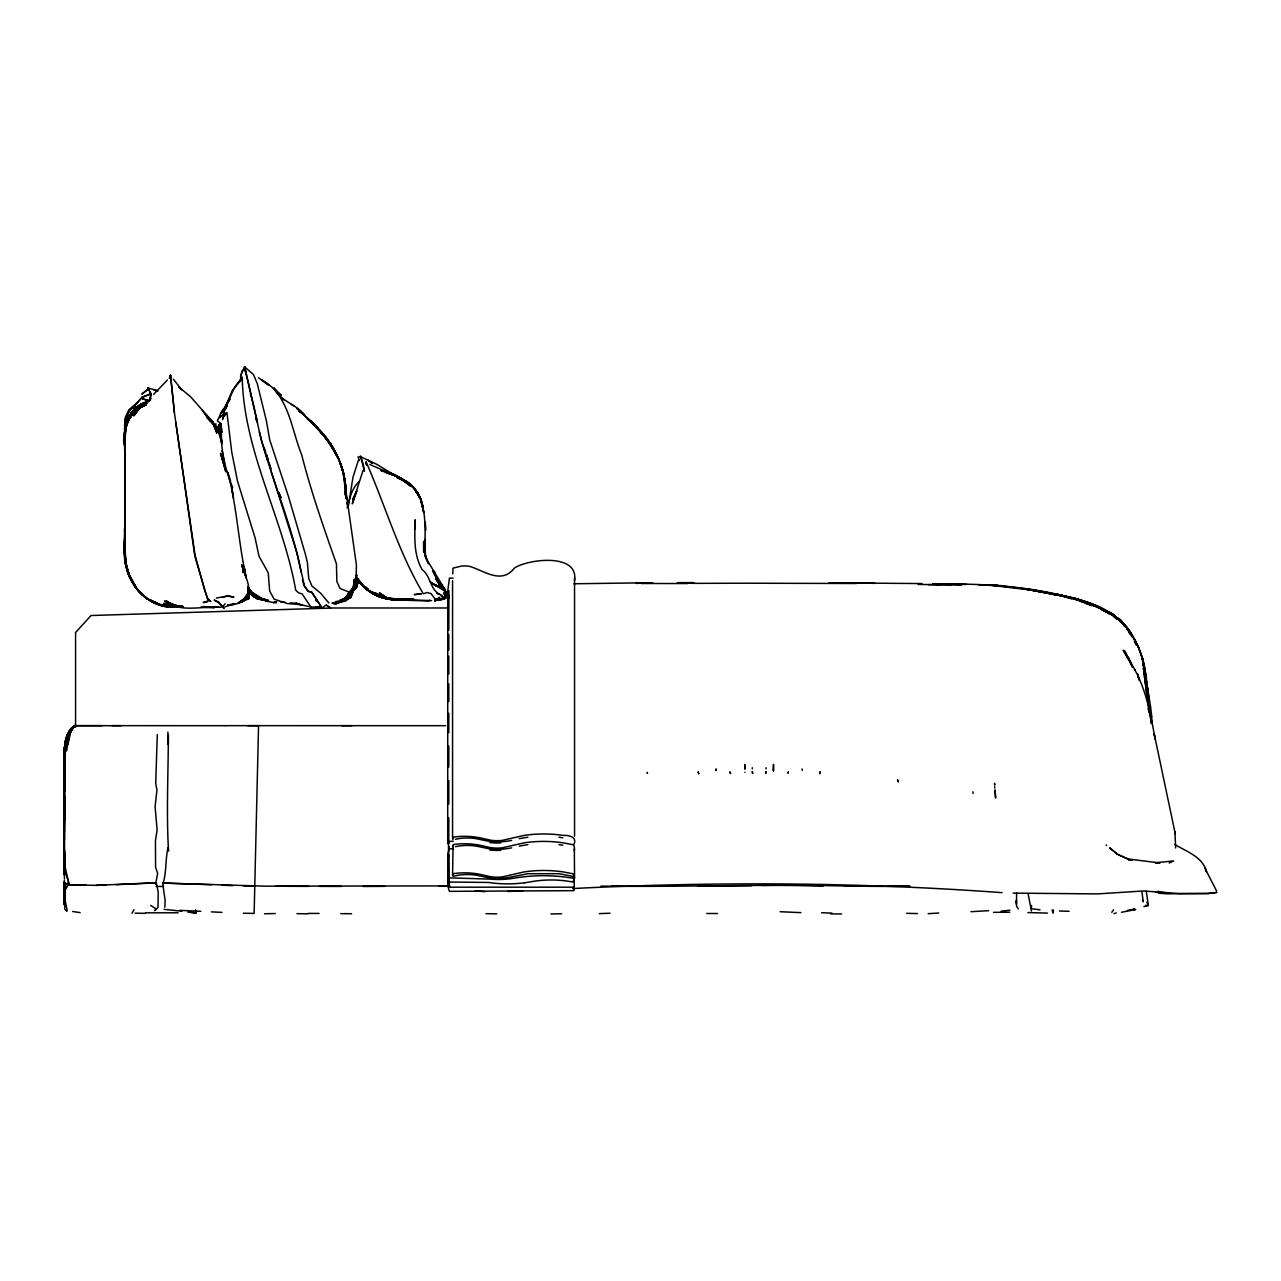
<?xml version="1.0" encoding="UTF-8"?>
<svg xmlns="http://www.w3.org/2000/svg" width="1281" height="1281" viewBox="0 0 1281 1281"><rect width="100%" height="100%" fill="white"/><g stroke="black" fill="none" stroke-linecap="round" stroke-linejoin="round"><path stroke-width="1.5" d="M66.852 911.399L64.787 909.126L64.642 887.461M64.178 868.694L64.178 863.826M64.178 853.947L64.162 756.719C64.194 746.022 64.707 731.995 74.778 725.687M64.274 836.557L64.162 851.993L64.226 842.498M64.37 839.359L64.546 811.481L64.242 822.274L64.642 815.036L64.562 818.911L64.674 816.397M64.306 820.352L64.178 857.421M124.641 442.185L125.218 424.235L127.155 416.677L124.898 424.844L125.538 422.362L124.641 441.961C124.353 432.466 125.122 422.266 130.598 414.195C124.177 423.29 124.481 434.499 124.641 445.099M124.641 529.021L124.641 543.384M64.498 881.968L64.691 900.399L64.306 880.768M64.162 856.893L64.226 841.377M64.178 834.668L64.178 818.991L64.194 826.741M64.178 810.777L64.194 804.852M64.194 802.723L64.226 794.268M64.194 764.421L64.354 747.159M64.626 896.46L64.274 892.761L64.707 902.272L64.658 889.222L64.162 897.629M124.689 548.588L124.93 556.691L124.705 538.66C120.382 567.003 134.425 600.277 164.657 606.57M124.641 450.928L124.865 423.659L124.641 441.881C123.12 427.262 128.741 410.368 143.68 404.988L133.816 411.329L142.047 406.045M124.673 546.683C124.001 559.461 126.435 572.463 133.192 583.463C127.668 574.048 124.609 563.304 124.673 552.367L125.042 558.916M64.162 853.77L64.194 846.149M64.162 841.297L64.242 822.386M64.354 776.894L64.434 817.838L64.674 796.142M67.012 737.328L64.434 749.161L64.658 791.306M64.386 881.008L64.322 901.135L64.258 887.861M64.162 893.081L64.194 884.194L68.245 883.282L64.242 884.21M64.226 840.672L64.322 808.551M124.641 446.028L124.914 423.979M124.641 442.249L124.657 428.591M64.194 779.969C65.555 762.323 62.641 739.409 75.019 725.687L121.231 725.687M64.178 761.522L64.338 752.764M64.482 811.241L64.178 852.473L65.299 873.93L64.322 859.983L64.979 868.39M64.498 882.561L64.29 904.85M64.354 834.283L64.578 869.495L64.162 847.382L64.755 862.577M124.673 431.329L124.641 446.877L125.106 417.846L128.821 410.064L135.178 405.741L129.285 409.968L137.691 402.202L130.342 409.488L125.618 418.775L128.548 411.729M64.21 789.817L64.61 758.8M64.37 863.746L64.258 846.661M64.37 812.25L64.482 806.053L64.306 816.654L64.482 797.567M64.354 832.426L64.37 829.367M64.674 800.673L64.691 796.846M64.482 888.149L64.418 901.023L64.578 882.641M64.354 822.306L64.098 851.897M64.226 890.423L64.626 904.482L64.691 884.995L64.178 904.226L64.178 892.665L64.658 898.109M124.673 432.498L125.218 424.235L128.5 415.749L125.218 424.235L124.641 442.954C123.072 427.438 128.548 409.151 144.801 403.771M124.801 434.643L124.641 444.395C118.957 438.839 138.924 395.108 125.634 426.349L132.247 413.779M64.178 844.035L64.178 871.224L64.162 834.475M64.162 854.891L64.274 845.508M124.849 442.826L124.914 532.063L124.914 444.523M766.038 768.84L766.054 767.735M64.45 791.258L64.546 772.907M64.194 856.044L64.21 854.587L64.466 866.532M64.402 849.239L64.594 873.162M124.641 429.311L125.874 417.478L124.641 429.311L124.641 424.251M346.03 497.588C347.119 469.727 334.133 442.217 313.365 423.947M447.71 843.667L447.758 591.085L449.407 578.131L453.138 578.131M64.578 787.911L64.642 783.796L64.691 792.315M64.242 855.788L64.162 848.246L64.226 869.511M64.691 900.399L64.226 891.272L64.755 902.609M124.673 439.223L124.641 440.344L125.026 429.455L130.47 414.804L126.467 423.547L124.641 443.194M64.546 807.206L64.707 794.012M243.342 913.225L254.134 913.433L258.554 725.687L247.585 725.687M414.9 527.756L414.74 529.245L415.14 519.782C414.74 536.579 413.395 554.497 422.122 569.613C431.521 576.498 429.727 591.39 442.105 595.409L443.69 599.14L436.453 599.732M127.155 570.333L129.557 577.203L127.251 571.038L136.555 588.7L147.571 598.932C135.242 590.765 127.764 576.802 125.234 562.455L130.806 579.717L127.427 571.358L124.801 557.523L128.18 573.952L125.234 562.455L124.641 542.664L125.09 559.765L128.997 574.529L125.49 562.295L124.673 549.309L124.946 553.168M218.827 428.254L218.33 431.761L219.691 428.671M355.173 582.887L354.132 590.429L354.741 582.951L354.148 590.189L354.869 586.57L352.787 590.845L355.141 587.515L351.458 590.541L348.32 597.346M124.641 441.208L125.538 427.374L124.657 436.197L124.898 430.56M354.18 588.523L354.421 583.063M574.496 580.725C579.22 552.751 528.316 558.884 514.386 568.059C501.431 584.921 484.058 570.557 469.358 566.282A32.265 32.265 0 0 0 461.224 566.138L452.946 568.156L452.817 573.92M124.641 434.883L124.801 428.366M219.756 435.572L219.099 424.603L219.147 431.649L219.003 425.916M64.29 888.117L64.418 902.048M348.48 592.927L346.206 597.522L349.633 591.214M147.811 400.28L142.431 398.871L149.605 400.745L150.982 393.827L147.907 387.903L156.314 390.305M124.673 437.814C123.777 423.755 131.447 408.655 145.201 403.787L133.112 411.377L126.627 422.09L127.7 419.479L125.25 427.694M124.914 430.176L124.673 438.598C123.953 427.326 128.212 415.46 137.756 408.911L132.567 413.667L128.212 420.072L125.106 429.343L129.701 417.238L126.499 423.899L124.705 437.029M453.138 848.791L449.407 848.791L447.758 854.155L447.758 885.988L449.407 891.352L574.032 890.663L573.504 887.189L449.407 887.189L448.958 854.043M448.798 884.611L449.407 882.033L488.525 882.465A128.068 123.617 0 0 0 524.521 882.801M64.418 869.191L64.691 862.113M124.881 434.243L124.641 440.68C123.809 428.575 127.379 414.532 138.844 408.447L134.697 411.489M447.71 884.611L449.407 877.869L489.886 879.102A91.303 88.117 0 0 0 510.302 878.75L514.386 878.142A167.571 161.742 0 0 1 572.415 878.125L572.511 876.332L558.884 873.706L527.9 873.706L508.925 877.453A63.73 61.504 0 0 1 487.004 877.453L476.82 875.307A55.243 53.322 0 0 0 457.829 875.307L453.09 876.3L452.577 875.339L453.09 844.627A75.851 73.209 0 0 1 480.199 845.3L490.399 847.606A41.568 40.127 0 0 0 502.424 847.798L524.105 842.834A129.301 124.785 0 0 1 563.128 842.834L573.296 844.771L574.32 846.709L574.545 877.869L572.847 882.033A110.951 107.092 0 0 0 529.645 882.017L524.521 882.785M1031.541 905.443L1031.413 908.757L1040.012 909.798M72.409 728.12L68.357 732.892L65.491 740.018L64.338 751.499L65.075 742.836M66.644 750.906L69.414 734.013L74.554 725.687L71.448 728.329M1016.506 902.993L1016.634 893.017M64.434 795.325L64.707 789.288M64.771 889.014L64.242 895.547L64.674 884.979M215.72 426.733L215.865 423.723M64.242 757.087L64.707 747.496L64.418 750.73M64.915 746.679L65.715 741.859L64.29 751.803L64.61 747.912L64.194 792.555M150.421 397.574L150.982 393.827L147.907 387.903M241.324 601.814L248.738 598.771L248.258 588.315M452.946 839.744L453.09 837.182A75.851 73.209 0 0 1 480.199 837.87L490.399 840.16A41.568 40.127 0 0 0 502.424 840.368L524.105 835.404A129.301 124.785 0 0 1 563.128 835.388C568.892 835.084 577.283 836.909 574.048 844.291M452.561 875.003L453.09 873.706A75.851 73.209 0 0 1 480.199 874.379L490.399 876.684A41.568 40.127 0 0 0 502.424 876.877L524.105 871.913A129.301 124.785 0 0 1 563.128 871.913L573.296 873.85L574.545 877.869M574.545 848.791L574.32 850.872M150.902 395.269L150.982 393.827L142.127 397.11L135.514 404.556M230.116 605.16C237.289 604.024 248.354 601.75 249.074 592.719L248.738 598.771M445.42 597.474L445.74 592.062L445.42 597.474L446.14 596.129M124.673 435.54L124.737 434.467L124.641 440.344C123.52 425.516 129.477 409.215 144.625 404.011M219.515 433.026L219.579 428.318M164.769 907.268L165.153 900.751L162.687 883.041L265.103 886.164L449.743 885.908L438.919 885.988M224.447 409.52L234.823 386.878L242.237 377.351C243.614 451.392 283.037 518.084 295.719 590.157L298.617 592.927L302.044 593.856L310.883 607.002L321.163 607.226L319.994 606.121M64.707 892.473L64.162 902.368M353.972 585.353L354.405 579.06L352.948 588.988M243.694 572.175L244.095 566.378M219.227 430.72L219.275 425.852M222.622 419.752L224.159 412.13M64.306 751.675L64.931 743.653L67.861 733.517L64.931 743.653M448.958 590.829L448.798 630.396M124.705 436.661C124.449 424.459 129.301 411.745 140.558 405.789L139.053 406.75L144.817 404.572L141.534 405.324L138.764 407.822M397.142 477.669L405.148 480.775L399.528 477.989C432.45 490.879 422.89 530.846 425.788 558.02L424.219 550.686L424.86 539.461C423.435 547.756 424.251 556.402 428.559 563.736L424.828 554.033L427.021 560.373L426.669 559.333L444.923 589.548M64.242 751.979L64.61 747.912M125.634 426.205L125.154 431.313L126.675 422.922L131.815 414.083M64.466 760.241L64.482 763.556L64.707 749.321M64.546 888.55L64.162 892.409L64.771 887.445M124.817 434.659L125.49 427.918L128.34 418.855L126.467 423.547L132.487 413.939L126.467 424.027L124.833 432.338L126.803 423.274M64.21 754.349L64.61 750.362M64.29 751.803L64.642 748.28M1053.478 909.99L1053.126 913.209L1052.117 909.878M64.242 895.547L64.61 889.35M124.801 433.811L124.946 432.642M65.651 746.631L66.068 743.3M354.148 590.189L354.661 586.554M64.691 891.48L64.755 900.047M243.134 572.543L243.95 566.923L243.166 571.438M348.352 505.947L353.028 477.044L358.392 460.279M67.973 744.245L70.695 732.075M765.958 771.77L765.622 773.532L765.91 771.979M357.847 581.126L355.173 589.308M155.545 884.05L157.675 873.466L155.577 867.125L155.433 840.656L157.131 829.96L155.097 806.646L156.955 790.041L155.706 783.299L157.307 734.557M355.125 581.654L353.796 589.036L355.654 579.909L354.373 586.842L351.987 589.564L354.565 587.739L351.987 589.308M352.851 591.998L351.266 596.914L344.909 600.213L350.658 596.754L352.851 591.998L351.554 590.557L356.903 586.378L357.799 581.334M354.965 582.567L353.796 589.036L354.981 586.762L350.978 590.109M65.939 742.58L65.027 745.974L65.475 743.556M448.958 846.597L448.958 849.591M358.28 580.277L356.07 588.331L351.01 591.182L347.551 597.651M156.026 884.082L156.298 882.753L96.091 885.347L69.478 884.867L68.534 883.906L64.578 890.663L68.918 883.33M65.027 745.974L66.66 737.776L69.558 731.723L66.356 739.585M68.293 736.143L69.334 731.003L74.49 725.687L71.848 729.786M125.57 420.264L126.275 416.869M222.974 418.166L225.008 412.754M225.76 409.119L226.529 405.469L223.39 413.395M219.499 429.775L219.884 427.902M347.167 507.916C349.809 498.725 351.699 487.869 359.353 481.528M354.373 586.842L356.534 574.913L354.373 586.842L351.923 589.324L354.837 585.593L356.086 580.485L356.422 565.145L344.717 482.2L346.43 497.813M125.282 429.151L126.467 424.027M66.02 742.452L64.162 756.719L64.867 745.062L66.884 736.879M356.903 586.378L357.735 582.871L355.782 587.226M149.605 400.745L150.421 397.574M222.43 412.354L223.278 409.119L220.46 413.683M67.701 736.255L69.062 731.707L74.49 725.687L71.64 730.042M1158.216 891.128L1158.568 893.209L1166.831 893.802L1207.711 893.514L1216.95 892.409L1208.463 893.498L1178.504 893.498L1143.453 890.984L1097.449 893.898L1013.143 893.113M66.948 737.248L64.883 745.99L66.5 738.064L69.686 731.851L67.797 735.166M1128.129 859.327L1129.218 859.999L1128.113 859.151M240.476 376.326L242.445 370.321M350.225 591.566L348.32 596.882L346.751 597.763L350.898 591.454L345.037 598.451L350.802 594.56L349.008 596.85L345.037 598.451M225.312 406.798L232.421 390.321L236.088 386.27M332.099 602.967L336.07 602.759L346.238 598.595L349.713 592.254L340.057 588.555L336.855 581.494L336.455 563.864C323.805 527.916 311.011 491.632 301.643 454.627C291.235 429.231 288.689 394.052 261.852 380.105L268.85 385.213L258.522 377.799M340.874 600.357L339.657 600.453L349.008 596.85L351.234 590.797M67.845 736.047L69.478 731.675M67.156 737.504L65.427 742.115L68.325 734.782M126.451 423.611C129.733 415.46 135.818 407.086 144.849 405.068M349.889 591.774L347.711 597.346L344.445 598.099L347.711 597.346C350.225 593.231 349.921 587.931 348.08 595.361M221.885 411.697L229.811 399.256M344.749 598.307L347.407 597.298L349.617 591.854L348.72 595.745L346.751 597.763M68.053 735.694L69.542 732.043L66.516 739.233L69.702 731.419L74.506 725.687L69.847 729.882L74.49 725.687L71.848 729.642L74.49 725.687L69.59 730.33L74.554 725.687L71.848 729.642M356.566 491.872L352.275 503.849L363.051 470.431M218.042 430.272L219.387 427.069M66.26 739.153L69.574 731.403L74.522 725.687L71.672 729.802L74.506 725.687L69.334 731.003M267.537 460.231L261.644 441.449L244.495 366.846L240.892 375.349L240.348 381.466L242.237 377.351M221.181 423.899L217.338 420.776L221.485 412.274M356.855 490.847L352.691 499.59L356.614 491.231M347.407 597.298L350.017 591.918M226.497 405.132L229.972 399.128M347.647 595.105L354.837 585.593M352.403 592.462L349.649 598.035L351.266 596.914L345.438 601.061L336.983 602.999L344.189 600.501L335.894 603.911M68.085 735.646L69.847 732.108M218.266 428.751L219.9 425.5M349.441 592.479L346.238 598.595L349.265 591.806M70.279 730.218L74.522 725.687L70.279 730.218L71.384 728.152M130.63 415.54L127.604 421.209L125.202 432.017C125.378 422.522 130.87 413.491 138.844 408.447L134.409 411.089L130.358 415.861M132.007 913.273L134.009 909.59M69.062 732.94L74.538 725.687L70.375 731.355M138.924 407.758L146.13 404.844C138.38 406.189 132.471 412.226 128.692 418.839L129.333 417.75L128.34 419.976L135.274 410.785L138.508 408.991M224.351 410.256L226.032 407.614M242.605 567.883L241.677 564.777C244.495 574.961 251.012 585.305 248.354 596.113L248.162 586.041L248.962 594.496L245.552 599.78L239.419 601.782M70.295 731.147L74.506 725.687L68.902 732.796L74.538 725.687L69.062 731.707M352.932 587.755L354.981 584.648L356.086 580.485L353.332 588.043L356.694 575.345L354.869 585.401L351.987 589.564M346.943 597.362L348.608 594.88M217.466 427.886L220.3 423.739L216.889 428.703M225.36 408.815L227.345 405.933M429.695 600.165L429.087 600.981L393.155 599.86L389.856 598.579M1111.796 912.36L1113.589 909.814M133.752 411.633L129.573 417.414M132.039 407.182L130.342 409.488L133.864 405.613M237.097 384.892L240.107 380.793M221.005 415.989L219.675 417.75L223.086 414.291M223.086 606.329L225.024 603.799M224.239 416.405L226.961 412.594L231.717 451.889L237.481 481.032L255.015 537.604L259.034 556.258L268.241 572.815L269.667 591.021L274.134 599.172L287.392 603.543L300.491 604.648L310.883 607.002M68.902 732.796L74.522 725.687L71.256 729.562M167.363 379.993L153.544 394.5M436.18 599.556L442.185 599.444L445.58 598.403L446.445 596.85L443.482 593.007L445.452 595.377L442.185 599.444L435.748 599.572M71.688 729.177L74.538 725.687L69.943 731.179M351.01 591.182L357.511 583.576L358.552 578.884L356.07 588.331L357.511 583.576L356.534 587.451L355.141 588.684M135.626 404.652L142.191 397.286L150.982 393.827M136.715 407.166L131.335 412.578L127.459 419.688C130.854 411.313 138.028 404.716 146.562 401.818L147.587 402.138M135.498 408.415L131.303 412.434L138.124 405.997L142.143 403.595L135.498 408.415L146.562 401.818L138.124 405.997M135.914 410.4L144.753 404.94L141.791 406.685M325.23 605.497L322.268 608.155L311.875 592.19L308.289 591.294L304.414 585.769L297.224 553.824L270.563 469.599M138.924 407.31L132.952 412.77L140.718 406.445L138.924 407.31L147.027 402.458L139.469 408.399L133.929 415.701L139.469 408.399L151.142 398.519M434.851 600.213L435.124 601.093L439.655 597.298L436.565 599.556M142.511 393.779L148.532 388.816L141.727 394.084M149.461 400.329L144.145 404.524L149.845 400.216M346.126 598.019L350.802 594.56M332.548 603.367L335.75 604.296M352.307 590.461L356.534 587.451L351.346 590.525M139.933 407.406L134.409 411.089M135.738 410.528L138.732 408.575M346.206 597.522L348.72 595.745L344.749 598.051M147.027 402.458L144 404.316L147.347 402.682M143.04 403.163L133.288 408.863L137.772 407.278M345.95 597.795L349.008 596.85M1169.217 863.042L1173.684 860.928L1155.398 862.737L1160.026 862.994L1130.37 859.263M143.68 404.988L137.499 408.239M142.255 406.109L138.012 408.319L143.696 406.125M144.753 404.94L141.246 406.541L145.97 405.004M345.454 598.163L348.32 596.882L344.781 597.827M144.305 404.139L145.201 403.787M343.532 599.492L342.651 599.828L350.658 596.754M342.315 599.204L347.615 597.378M208.643 600.709L203.231 602.518L207.042 602.198M1113.894 913.689L1116.279 912.905M224.896 606.89L234.567 603.799M435.028 600.677L440.872 598.803L436.357 599.86M216.313 598.035L228.29 595.921L233.943 597.106L227.041 596.049L222.109 597.426M276.744 601.638L273.381 602.55L265.936 601.045L260.075 597.635L264.767 599.94L258.474 598.835L250.948 594.064L256.424 597.955L262.877 599.636M74.474 725.654L75.419 725.414M1143.917 906.612L1148.368 905.507L1146.287 891.32M436.565 599.188L437.798 598.9M276.488 601.814L273.381 602.55L276.44 602.839M1130.002 910.134L1134.293 909.19M1135.687 909.526L1121.483 912.264M455.46 839.231L457.829 838.783A55.243 53.322 0 0 1 476.82 838.783L487.004 840.928A63.73 61.504 0 0 0 508.925 840.928L511.647 840.416M455.46 846.677L457.829 846.229A55.243 53.322 0 0 1 476.82 846.213L487.004 848.374A63.73 61.504 0 0 0 508.925 848.374L511.647 847.846M519.205 838.671L527.9 837.182M519.205 846.101L527.9 844.627M438.855 599.54L442.569 598.851L435.476 599.332M1127.456 910.423L1134.694 909.19M227.826 604.92L232.886 604.088M436.084 599.204L442.569 598.851M420.696 593.615L414.291 594.64L421.497 593.936M438.262 599.252L441.288 598.787M996.17 585.993L1002.27 586.058M436.629 600.004L443.69 599.14L441.176 596.033M179.148 606.537L166.322 606.762L169.412 606.938L179.436 606.682L161.774 605.769L179.884 606.714C163.328 609.164 146.434 601.317 136.282 588.251L144.945 597.09L133.704 584.953C143.792 599.94 162.287 610.044 180.541 606.521L166.498 606.281L183.039 606.537L171.59 606.922L160.397 604.44L168.628 606.618L166.85 606.169M1001.15 911.175L1009.86 910.231M180.973 606.505L173.752 607.114L182.639 606.634M175.705 606.586L181.886 606.682L168.836 607.13M180.477 606.57L172.07 606.521M221.229 607.178L200.733 607.13M179.884 606.714L175.001 607.098L181.598 606.586M435.684 599.108L439.239 598.835M436.373 599.684L443.69 599.14M182.799 606.553L174.456 606.473M228.13 604.904L231.381 604.68M641.349 583.495L687.433 583.544M74.73 725.654L102.288 725.654M928.149 913.673L938.781 913.017M988.628 910.679L970.966 911.688M692.509 583.367L742.307 583.223A11.497 11.497 0 0 0 743.172 583.207L856.381 583.495M178.203 606.826L183.039 606.537M572.831 888.534C715.807 881.36 859.247 882.225 1002.046 892.649M116.299 884.675L156.01 882.865M404.684 481.272L376.486 464.186L360.778 456.853L358.023 456.965L359.481 460.6M171.094 607.194L162.463 605.849L176.714 606.97M507.66 891.496L522.664 890.936M599.332 913.625L610.012 913.225M649.099 582.903L635.776 583.351L652.589 582.855M601.013 886.084C675.071 887.237 749.145 884.194 823.139 886.004M762.019 885.459C811.193 884.466 860.432 887.125 909.67 886.196M1131.988 909.702L1135.382 909.59M436.405 599.204L441.369 599.06M928.261 584.664L961.983 584.712L932.84 583.672M181.902 606.73L178.635 606.81L182.286 606.842M435.988 599.252L439.271 599.172M96.091 885.347L106.211 885.075M751.659 885.731L697.921 886.132M550.846 913.945L561.638 913.753M264.462 913.737L275.271 913.545M993.496 912.328L1009.732 912.232M573.888 583.768L652.637 582.711M388.623 598.9L412.402 599.428M389.328 598.9L409.36 599.444M414.083 599.284L390.401 598.916L413.283 599.22M384.652 886.356L362.955 886.468M677.361 582.663L693.085 582.583M412.514 599.412L400.056 599.492L411.505 599.428M633.118 886.1L643.799 886.036M940.494 584.456L935.306 584.456M408.303 599.316L412.242 599.3M265.311 599.652L256.232 598.147L249.411 592.671L255.64 597.875L263.71 599.668L257.209 598.451L249.875 593.503L257.241 598.739L261.964 599.716L253.078 596.305L248.882 592.11M156.218 886.468L163.472 886.436M844.515 886.164L877.037 886.1M178.139 912.777L145.426 912.841M855.484 582.967L874.747 583.319L849.287 582.887M829.015 582.839L921.984 583.56M918.221 584.456L951.383 584.777M356.102 577.187C364.829 590.909 380.361 600.469 396.966 599.684C380.953 599.972 365.517 592.046 356.871 578.436C366.462 594.304 385.725 601.51 403.691 599.22L390.401 598.916M447.469 607.979L333.492 607.979L91.047 615.52L75.579 632.494L75.579 727.24M111.767 725.654L225.616 725.687M445.612 725.687L225.616 725.654M341.707 725.687L352.083 725.687M453.138 841.345L449.407 841.345L448.51 843.026L448.51 853.178M909.654 886.164L887.893 886.116M308.257 913.417L319.097 913.417M864.771 582.935L851.545 582.919L862.305 583.319M682.869 582.823L693.982 583.079M935.434 584.264C980.782 583.271 1026.321 585.721 1070.356 597.522L1025.168 588.924L1073.318 598.131C1042.222 590.717 1010.325 585.721 978.332 584.825M319.497 886.372L341.226 886.436M947.235 584.328L960.318 584.36M403.659 599.204L395.285 599.204L402.666 599.284L399.304 599.332M395.189 599.188L402.57 599.204M611.838 886.084L622.518 886.116M308.609 886.388L275.975 886.228M830.696 913.897L841.553 913.945M982.463 584.889L997.403 585.385L990.213 585.017M402.939 599.236L398.183 599.204L410.977 599.236M706.76 913.497L717.504 913.545M340.778 913.657L351.618 913.721M398.599 599.22L389.024 598.98L398.919 599.348M949.157 584.28L966.835 584.424M175.353 606.73L165.569 605.144L179.676 606.714M665.447 886.068L676.272 886.148M383.435 597.394L386.75 598.419L382.875 598.003L392.835 599.22L382.763 597.683L371.602 591.63L378.936 596.001L385.965 598.259L402.666 599.284M1027.89 912.552L1047.474 913.097M684.342 582.887L693.806 583.063M384.54 597.827L393.315 599.428L404.508 599.572M384.844 597.683L401.658 599.54M394.436 599.204L397.478 599.348L387.951 598.851L381.114 596.305L389.168 599.236L431.665 600.613M243.438 885.876L254.246 886.036M485.963 913.673L496.788 913.849M401.882 599.508L385.389 598.195L382.571 597.25L387.118 598.483L379.736 596.434L369.344 590.957L376.742 595.585L382.763 597.683L373.075 593.295L385.725 598.515M135.113 913.161L144.769 913.353M379.929 597.058L387.951 598.851L380.329 596.177L375.301 592.927L385.965 598.259L399.816 599.476C385.229 600.453 370.785 594.8 361.002 583.912L366.398 589.228L380.713 597.25M177.963 606.553L181.678 606.634M86.163 885.331L69.686 884.851L65.699 873.162M906.644 913.337L917.42 913.577M296.92 913.625L307.744 913.865M204.704 607.37L214.055 607.802L214.391 606.521L213.655 607.594M280.507 602.006L284.99 602.134M393.747 599.364L400.537 599.556L391.362 599.252L380.329 596.177M800.913 912.648L780.129 911.704M290.034 602.919L294.614 603.095M1059.499 910.983L1069.139 911.319M821.585 912.745L831.977 913.113M264.911 599.812L259.018 598.835L251.316 593.471L256.552 597.699L263.934 599.588L257.769 598.659L249.715 591.87L259.531 598.98L267.905 600.245M221.981 885.219L232.646 885.635M179.836 910.359L200.861 911.319M316.983 607.018L315.494 606.954L321.163 607.226M264.318 599.604L257.769 598.659L264.895 599.844L258.826 597.971L253.35 594.208L261.82 599.284L258.826 597.971L264.559 599.54M263.934 599.588L255.624 597.554L248.802 591.374M211.397 911.864L221.965 912.376M211.573 884.739L163.183 883.073C166.658 871.544 165.233 859.503 168.035 847.718L168.548 851.064C166.242 812.698 168.307 773.708 168.339 735.086L168.307 744.677L167.891 732.075M1145.63 905.347L1148.368 905.507L1146.863 902.192M396.742 599.86L389.168 599.236L379.496 592.927L389.168 599.236L397.991 599.972M389.024 598.98L392.835 599.22M391.49 598.803L397.398 599.22M263.87 599.38L257.897 598.964L249.875 593.503M996.714 585.305L1004.64 585.881M393.315 599.428L394.612 599.508L387.342 598.787L395.701 599.956L391.954 598.948M181.902 911.223L164 909.334M475.219 890.871L485.051 891.704M249.603 591.758L254.631 596.674L263.229 599.588L261.66 599.46L265.247 599.572L260.571 599.428L253.35 595.777L248.898 590.637M1155.398 891.816L1169.441 893.017M265.039 599.492L258.282 598.9L249.539 592.703M218.731 607.29C200.637 606.041 180.621 612.959 164.544 600.997L177.194 605.897M264.078 599.348L257.241 598.739L249.699 592.847M265.023 599.588L259.563 599.108L253.142 595.313L259.018 598.835L264.895 599.844M744.966 772.379L744.934 772.203M268.642 600.837L265.231 600.485L268.017 600.837M264.559 599.636L257.897 598.964L261.964 599.716M988.067 584.921L1038.122 590.941L1026.738 589.292C1062.846 596.322 1109.362 598.835 1130.45 633.631M259.947 598.996L265.199 599.54M179.02 606.65L182.35 607.002M172.823 605.016L168.147 603.479L177.883 605.961M262.813 599.444L258.282 598.9L252.293 595.121M174.344 605.545L177.451 605.977L167.619 603.015L177.467 605.961M187.907 912.12L195.465 913.177M263.71 599.668L257.241 598.739L249.299 592.462M176.746 606.089L171.622 605.353L177.034 605.881L173.479 605.305M558.884 837.182L562.759 837.758M558.884 844.627L562.759 845.188M72.681 911.512L80.143 912.616M1006.818 586.522L1011.622 587.306M384.78 597.683L387.951 598.675L378.936 596.001L388.351 598.355M1025.841 588.748L1051.317 593.311M258.474 598.835L263.229 599.588M268.434 600.341L262.125 599.14L252.757 592.911L264.382 599.94L260.812 598.515M177.274 606.297L173.768 605.593L166.562 601.077L173.768 605.593L177.194 606.121L169.668 603.863L177.05 606.201M386.91 598.243L379.704 596.786L371.874 592.462M191.141 912.04L196.361 913.097L195.449 909.894M386.59 472.913L397.59 476.532L410.512 486.123C402.634 477.925 391.97 472.673 380.857 470.559L396.886 476.292L369.777 464.443M203.455 606.457L206.641 607.114M387.775 598.227L375.685 594.88L384.892 598.131L379.704 596.786L372.114 592.511M1056.713 594.992L1041.741 591.774L1057.129 595.057M1060.7 595.841L1071.733 598.851M1093.462 605.449L1072.709 598.147L1058.122 594.448L1093.494 604.952L1076.152 598.643L1029.828 589.74C1059.323 595.377 1092.277 598.563 1116.584 617.698L1112.244 614.047L1124.029 623.911L1119.61 620.212M1056.329 594.944L1049.988 593.519L1055.496 594.816M265.311 599.908L255.64 597.875L249.475 592.991M157.995 390.913L154.024 389.92L157.147 391.105M384.444 597.683L387.374 598.419M386.077 472.481L397.59 476.532L408.799 484.138L400.12 477.829L391.986 474.37L400.12 477.829L407.966 483.145L395.925 476.036L404.043 480.087L412.578 486.22L404.428 480.423L397.686 477.701L407.806 482.329L414.66 489.086L407.806 482.329L397.382 477.861M398.375 478.101L410.785 484.586L397.094 476.404L410.705 484.987L394.596 474.867L403.707 480.823M266.944 600.421L260.251 598.707L265.231 600.052M263.598 599.572L256.552 597.699L253.814 595.361M384.86 597.779L387.951 598.675L378.936 596.001M385.565 597.907L389.856 599.188M434.307 585.113L444.171 589.164L445.868 591.678L435.092 584.953L444.139 589.372L445.26 590.637L440.408 587.258L444.139 589.372L446.557 593.968L444.171 589.164L446.06 595.457L445.58 598.403L444.539 590.973L446.445 596.85L445.452 595.377M381.786 596.882L374.709 593.391L381.786 596.882L377.255 594.976M384.892 598.131L380.105 596.626L386.75 598.419L374.26 593.359M1086.272 603.639L1091.972 605.657M156.826 603.031L153.112 601.798L156.442 603.159M1093.494 604.952L1073.302 598.179L1053.671 593.695L1076.024 598.643L1091.812 604.936M257.753 597.923L252.501 595.105M377.767 594.688L382.971 597.186M300.491 604.648L295.687 602.999L302.316 605.289M1127.536 858.814L1132.18 860.4L1126.479 858.238M436.741 593.375L439.927 594.48M1079.643 601.109L1091.7 605.369M1147.248 695.151L1145.887 677.041L1142.3 658.322L1145.55 677.089L1142.812 659.683L1138.201 646.665L1129.282 630.941L1121.083 620.324L1101.036 608.747L1076.152 598.643C1097.209 607.034 1122.989 614.688 1133.141 637.105C1140.57 649.131 1144.686 662.885 1145.855 676.928M1076.152 598.643L1097.913 607.082L1110.099 614.223L1108.369 613.199M1125.278 857.79L1117.4 854.187L1109.586 847.846L1117.608 854.331L1115.655 852.986M379.4 595.601L385.965 598.259M1106.928 612.19L1112.18 614.384L1115.975 618.179M1106.784 612.094L1112.18 614.384L1116.392 618.627M393.155 474.386L390.897 473.41L396.998 476.26M1095.063 605.641L1110.051 613.279L1095.143 605.785M1127.36 858.814L1117.689 854.427M1096.952 607.018L1112.725 614.063L1116.375 618.002M1101.756 609.644L1112.18 614.384L1115.959 618.643M370.065 591.726L366.67 589.116L379.16 596.674C370.081 592.991 362.379 586.522 356.871 578.436M1095.239 605.785L1112.725 614.063L1116.375 618.531M382.891 596.93L376.63 593.952L379.368 595.297M281.26 395.445L273.974 387.903C280.139 401.577 296.84 404.011 305.406 415.973L296.792 408.271L315.959 426.509L311.427 421.369M1101.548 609.58L1106.56 612.078M214.375 600.261L218.731 602.422L224.079 608.475L218.699 602.31L214.327 600.02M149.717 599.684L157.227 603.479M405.148 480.775L399.48 477.813L407.502 482.313M399.176 477.301L393.427 474.194L400.505 478.037M1117.128 618.803L1120.395 620.628L1124.718 626.057L1120.395 620.628L1114.358 616.914M291.347 404.444L293.749 405.789M330.434 607.851L326.239 605.208M1106.304 611.597L1098.201 607.034L1108.609 612.959M1100.587 608.427L1103.854 610.284M1112.004 614.928L1120.154 619.572L1123.469 623.959M1114.262 616.113L1120.154 619.572L1123.405 624.183M1174.725 844.435C1186.558 851.657 1202.635 856.637 1206.478 871.656L1204.668 867.173M298.553 411.105L301.868 413.074L299.114 411.281M1114.358 616.994L1120.395 620.628L1124.686 626.489M371.714 592.735L374.981 594.768M307.728 419.095L321.451 432.418L333.172 449.119L329.345 442.778M150.678 905.427L156.106 908.934L154.745 910.695L158.027 907.396L158.203 891.992L156.298 882.753M207.442 417.782C216.905 423.018 219.643 434.435 221.917 444.203M376.726 593.984L380.009 596.177M330.226 607.69L326.335 604.968M430.112 581.59L436.357 585.865L431.809 583.191L441.032 587.435L445.868 591.678M443.21 587.979L441.032 586.378L443.114 589.244L435.604 578.339L439.367 584.841L444.331 589.42L438.775 584.408L444.331 589.42M1116.472 617.73L1110.099 612.926C1132.02 626.057 1143.773 652.525 1145.39 677.537L1143.052 660.932L1145.374 677.585M351.554 590.557L352.371 591.182M307.36 418.871L312.004 422.474M1116.824 617.906L1109.746 612.35L1112.741 614.896M209.796 601.013L207.634 599.3L194.792 556.034L174.392 412.546L170.517 375.061L169.444 378.183L170.517 375.061L174.408 412.562M278.81 393.315L281.18 395.205M206.353 416.453L213.206 422.442L190.517 396.71L178.972 387.102L181.726 389.824L173.367 379.224M365.822 587.018L368.576 589.244M309.586 420.248L321.339 431.873L329.601 442.826L323.549 434.435L325.086 436.453L319.674 430.592L324.974 436.565L314.742 425.276M1106.127 844.9L1106.672 845.38M1117.224 618.723L1121.708 622.534M305.855 416.485L314.854 424.684L311.091 421.369M309.49 420.424L311.107 421.817M442.217 587.258L445.452 590.093M246.256 374.228L244.735 366.942L253.542 374.66L257.257 383.595L266.432 421.001L269.763 440.04L288.593 496.884L305.31 553.984L307.424 562.647L308.705 578.436L311.891 585.961L320.73 593.311L328.865 602.999M316.391 601.189L315.783 600.373M312.676 423.643L321.355 432.498L312.084 422.762L327.023 438.791L339.305 460.391L329.489 442.233M282.188 398.519L283.774 399.976M207.25 417.494L212.822 424.219M318.409 429.583L328.192 440.984M367.199 589.532L355.878 576.77M316.375 427.053L319.177 429.727M210.869 601.542L207.698 598.451L204.928 591.198L195.144 555.586L175.705 421.977M452.946 847.173L452.561 845.924M340.202 463.049L342.443 469.198L338.76 459.367L343.5 473.073C339.001 455.908 330.402 440.968 317.96 428.943L329.121 441.913L339.081 459.703L330.914 444.443L315.767 426.237M1175.638 847.974L1174.949 831.929M206.641 417.158L210.757 421.481M319.674 430.592L325.726 437.413L319.241 430.24M208.114 418.359L210.116 420.632M335.606 452.417L330.914 444.443L319.802 430.448L332.612 447.069M207.794 417.126L204.496 413.203L210.292 420.584L202.174 410.416M1126.768 628.747L1130.322 633.054L1126.639 628.539M444.107 590.013L439.591 584.488L444.571 590.637M249.571 589.292L255.351 596.706L249.042 588.956M444.859 589.308L436.1 577.459L443.45 587.915M325.198 436.645L324.333 435.476L330.914 444.443M248.114 590.669L250.163 593.423M415.46 490.975L419.399 496.371L417.238 493.377M415.156 489.774L409.872 484.01C417.478 489.983 421.673 498.998 423.274 508.365L420.152 497.348L423.691 512.464L420.44 498.421L413.395 487.324L419.239 495.507L416.037 490.991M248.338 587.851L252.661 593.984L248.914 588.139M1128.977 632.622L1129.746 633.791M134.601 585.017L136.314 587.611L129.077 574.641M434.115 571.166L434.803 572.223M1018.283 908.934L1016.618 906.308L1016.345 900.431L1016.361 904.338M322.123 608.363L311.619 592.222L308.032 591.294L304.205 585.849L302.396 579.893M1127.888 629.82L1129.81 633.166M131.319 579.076L133.752 583.704M1205.709 869.751L1216.55 890.887M1130.082 661.813L1123.213 650.204L1131.267 664.311L1124.574 650.94L1135.35 670.748L1134.534 669.242C1146.351 690.651 1150.882 715.262 1155.126 739.105L1154.197 733.917L1175.237 833.643M1129.185 631.757L1130.931 635.264M1131.764 636.337L1132.148 637.169M417.206 492.016L421.129 500.214M278.762 492.625L281.131 497.669M1134.358 641.269L1136.119 645.048M220.556 439.303L221.309 440.984L220.652 438.134L222.013 441.593M360.425 455.892L362.939 463.466M1131.267 664.311L1128.321 657.473L1132.372 667.465M897.629 780.081L898.205 781.97L897.501 779.633M278.698 492.4L280.827 497.62M366.126 461.897L366.478 464.923L366.126 461.897C385.437 505.915 398.599 552.463 423.29 593.76L427.181 592.543L431.121 593.695L435.012 598.916L435.124 601.093M1142.412 899.694L1143.276 901.824L1141.915 891.896M360.778 456.853L364.284 470.367M220.652 438.134L222.061 441.785M220.924 438.486L222.077 441.657M232.662 487.485C224.015 467.133 220.332 445.42 220.844 423.387L222.189 432.241M221.165 438.823L222.302 442.121M250.387 394.436L250.964 396.149M230.548 480.967L227.666 472.161C237.113 506.764 238.314 543.096 246.304 578.035L244.719 570.253M341.595 466.54L345.053 481.272L346.206 497.044L344.365 477.973L346.591 499.35L342.78 469.999L345.053 481.272M220.812 438.662L221.869 441.993M268.898 462.281L270.899 468.67M68.325 881.6L64.498 864.002L64.162 853.162M268.674 462.297L270.643 468.686M67.14 910.231L64.178 895.787M266.384 454.739L268.097 460.407M266.64 454.723L268.337 460.391M264.142 447.245L265.808 452.834M244.735 366.942L257.545 422.49M126.979 567.435L128.532 572.911M346.559 502.408L347.455 505.611M256.008 417.75L256.969 421.193M1143.132 665.207L1143.917 668.09M343.644 473.922L341.755 467.037L343.644 473.922L343.468 472.993M255.768 417.702L256.744 421.209M126.098 562.007L125.362 558.996L126.291 563.832M247.697 589.116L248.962 594.496M1144.525 667.369L1142.22 657.457L1146.287 676.416L1148.961 711.115M245.984 374.244L244.495 366.846M363.228 464.747L364.412 471.36M259.338 431.921C271.396 479.11 291.956 524.169 301.083 572.159M218.939 430.384L220.06 435.588M1031.445 911.031L1028.227 894.346M124.914 558.676L127.107 569.613L124.914 558.676L124.673 528.621M219.499 433.458L220.22 437.077M222.061 450.656L224.527 463.162M1144.638 671.164L1145.278 674.43M126.178 564.248L125.09 558.308M125.234 558.292L126.13 563.064M125.042 558.036L126.098 563.72M1146.079 679.474L1150.77 707.785L1151.955 722.836M125.298 558.356L126.259 563.608M1138.809 679.346L1137.88 674.046L1138.889 679.939M125.234 558.004L125.73 560.79L125.314 557.059M744.934 768.824L744.821 764.501L744.982 769.048M1145.935 681.396L1146.575 685.191M1144.429 671.484L1145.086 675.423M126.323 567.211L124.657 544.249L124.769 555.81L124.641 545.114L124.657 549.965M1145.903 677.697L1149.057 698.689M233.542 498.517L231.829 487.901L232.63 492.897M1148.32 698.113L1148.849 701.588M124.641 540.006L124.705 555.057L126.387 567.995M345.101 491.552L345.918 497.044M242.846 569.421L243.294 572.511M1149.665 707L1150.13 710.234M345.31 493.153L346.014 498.309L345.71 486.444M1147.232 697.617L1147.68 700.915M1146.031 683.029L1146.239 684.727M64.594 898.413L64.226 891.464L64.498 901.68L64.114 887.381M1149.714 706.103L1150.29 710.875M973.08 793.419L972.887 791.754M447.918 858.254L447.71 855.532M65.187 869.959L64.162 848.374L64.562 857.341M345.886 490.223L346.446 497.957M124.962 558.484L125.506 563.432M448.862 856.557L448.798 855.532M1148.465 707.785L1148.833 711.259L1148.465 707.4M344.957 481.064L345.998 490.879M346.014 498.309L345.278 491.328L345.886 497.829M124.705 555.057L125.858 565.946M346.158 492.593L345.454 485.819L346.19 493.169M124.689 551.326L125.49 562.295L124.641 528.477M1145.502 685.511L1143.405 667.817L1150.29 717.92M995.273 793.147L995.609 798.031L994.985 789.833L995.209 792.587M124.946 555.89L124.641 543.096M124.657 543.576L124.865 555.233M448.174 604.024L447.71 594.432M245.135 574.112L245.247 575.521M125.49 562.295L124.657 550.302L124.849 554.177M1151.315 712.588L1151.715 717.392M1149.89 705.991L1150.29 710.827M219.515 432.257L219.467 426.733L219.643 431.873M1147.856 700.899L1146.687 686.2L1147.392 695.327M1148.449 708.377L1148.753 712.156M448.958 598.051L448.814 595.697M802.146 768.936L802.258 770.473M1150.995 718.801L1151.251 722.452M124.721 553.376L124.93 556.482M425.82 530.206L425.276 521.703M1150.946 719.762L1151.187 723.573M994.713 786.726L994.777 787.959M124.865 552.383L124.673 549.293L125.106 558.58M1145.887 685.607L1146.335 693.005M64.178 856.749L64.674 866.837M248.018 590.989L248.226 595.521M346.222 498.245L346.062 492.464L346.222 497.204M221.325 431.008L221.565 441.529M346.094 492.32L346.206 497.044M64.338 897.276L64.418 901.023M245.231 572.783L245.167 569.228L245.215 572.367M64.53 789.24L64.258 754.061M64.45 879.15L64.178 864.179L64.274 874.026M124.641 535.394L124.705 541.222L124.641 528.845M752.267 767.735L752.283 768.84M64.578 809.4L64.226 872.185L64.162 772.219M64.21 843.33L64.274 850.312M64.37 866.741L64.418 872.425M124.641 536.611L124.705 546.491M64.53 783.444L64.578 788.952M64.21 809.368L64.242 815.517M64.658 893.738L64.691 899.518M64.258 851.705L64.242 868.31M64.226 844.435L64.162 828.054M64.274 891.352L64.322 901.135M64.178 813.195L64.178 815.565M64.242 848.438L64.434 875.115L64.162 848.246M124.641 541.703L124.657 549.613M574.545 578.131L574.545 836.189M574.24 877.645L574.24 889.27M452.561 580.693L452.561 838.479M448.798 634.351L448.798 650.22M448.798 656.176L448.798 674.03M448.798 683.894L448.798 701.62M448.798 713.277L448.798 732.7M448.798 746.038L448.798 766.967M448.798 780.641L448.798 804.084M448.798 817.935L448.798 843.667M64.162 762.115L64.178 789.688M64.162 795.533L64.178 833.323M500.775 842.946A91.303 88.117 0 0 1 489.886 842.594M500.775 850.392A91.303 88.117 0 0 1 489.886 850.024M773.42 770.922L773.5 764.501L773.42 770.922M820.112 771.963L819.616 773.74L820.08 771.995M423.659 541.527L423.675 552.175L423.659 541.527M647.321 772.507L647.433 773.324L647.257 772.523M698.225 771.995L698.705 773.74L698.225 771.995M716.143 769.16L716.047 770.473L716.143 769.16M787.943 772.971L788.343 772.059L787.943 772.971M129.029 417.686L126.579 422.986L129.861 416.181L129.029 417.686M248.066 593.007L246 597.362L241.661 602.022L248.066 593.007M74.474 725.687L70.183 731.067L74.506 725.687M729.962 772.059L730.554 773.532L729.962 772.059M246 597.362L237.946 603.335L246 597.362M752.331 771.514L752.684 773.532L752.331 771.658M345.438 601.061L335.462 601.654L345.438 601.061M178.972 606.922L171.59 606.922L178.972 606.922M181.197 606.618L172.839 606.041L163.792 603.415L172.839 606.041L181.197 606.618M164.977 606.393L155.177 603.079L164.977 606.393M156.714 603.479L146.851 598.451L156.714 603.479M159.997 604.728L150.165 600.116L159.997 604.728M397.59 476.532L395.813 475.507L406.125 482.136L397.59 476.532M408.431 483.289L402.49 479.19L408.431 483.289M372.066 463.098L368.079 460.279L372.098 463.082M1119.658 620.132L1112.837 614.608L1124.974 624.84L1119.658 620.132M146.05 597.827L137.595 589.804L131.238 580.309L137.595 589.804L146.05 597.827M209.652 418.679L205.889 414.468L212.934 423.21L216.809 432.946L212.934 423.21L209.652 418.679M316.455 426.669L312.228 421.945L317.784 428.19L316.455 426.669M440.552 586.362L437.093 580.149L440.552 586.362M329.537 442.762L329.073 442.057L332.804 447.87L329.537 442.762M417.478 493.601L415.508 490.383L419.431 497.428L417.478 493.601M434.579 574.336L432.578 570.381L436.549 578.388L434.579 574.336M341.515 467.037L340.138 462.937L343.148 471.952L341.515 467.037M225.792 471.6L220.572 453.474L225.792 471.6M344.877 480.871L344.541 478.309L345.742 487.404L344.877 480.871M1147.92 694.654L1147.216 685.559L1147.872 694.782M994.68 784.805L994.584 783.444L994.68 784.805M773.404 769.545L773.388 769.673"/></g></svg>
